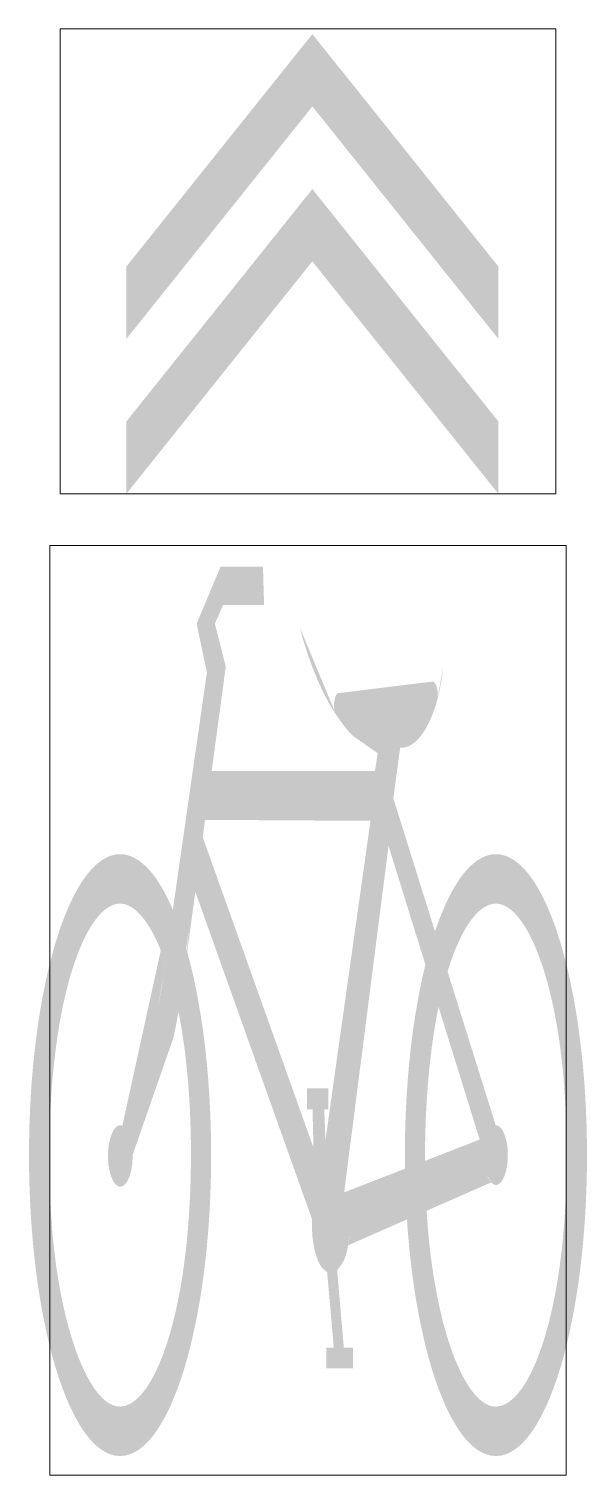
# Model space of a CAD drawing. Extents: x -1.8 to 1.8, y 0 to 9.33.
import ezdxf

# ---------------------------------------------------------------- set-up
doc = ezdxf.new("R2010")
doc.units = 0
doc.header["$LTSCALE"] = 0.01
doc.header["$MEASUREMENT"] = 0
doc.layers.get('0').update_dxf_attribs({"lineweight": 20})
doc.layers.get('Defpoints').update_dxf_attribs({"color": 111, "lineweight": 20})

# ---------------------------------------------------------------- blocks, each defined once
blk = doc.blocks.new('STRP_BIKE_SYMB')
at = {"linetype": 'Continuous', "lineweight": 0}
h = blk.add_hatch(color=0, dxfattribs=at)
h.dxf.hatch_style = 1
edge = h.paths.add_edge_path()
edge.add_ellipse((0.8035, 2.036), major_axis=(0, 0.0852), ratio=0.4, start_angle=252.58364, end_angle=362.82384)
edge.add_line((0.8018, 2.1211), (0.1904, 2.0457))
edge.add_ellipse((0.1994, 1.9707), major_axis=(0, 0.0783), ratio=0.4, start_angle=16.63041, end_angle=148.84355)
edge.add_ellipse((0.5698, 3.504), major_axis=(0, 1.8696), ratio=0.4, start_angle=148.86623, end_angle=170.76913)
edge.add_line((0.4498, 1.6587), (0.4324, 1.544))
edge.add_line((0.4324, 1.544), (-0.6216, 1.544))
edge.add_line((-0.6216, 1.544), (-0.5305, 2.218))
edge.add_line((-0.5305, 2.218), (-0.6006, 2.4947))
edge.add_line((-0.6006, 2.4947), (-0.5489, 2.6145))
edge.add_line((-0.5489, 2.6145), (-0.2833, 2.6145))
edge.add_line((-0.2833, 2.6145), (-0.2906, 2.8635))
edge.add_line((-0.2906, 2.8635), (-0.5637, 2.8635))
edge.add_line((-0.5637, 2.8635), (-0.7187, 2.4947))
edge.add_line((-0.7187, 2.4947), (-0.6523, 2.1811))
edge.add_line((-0.6523, 2.1811), (-0.8721, 0.6482))
edge.add_ellipse((-1.2126, -0.9348), major_axis=(0, 1.9423), ratio=0.302514, start_angle=312.50548, end_angle=324.59093, ccw=False)
edge.add_line((-0.7794, 0.3775), (-0.7271, 0.7647))
edge.add_line((-0.7271, 0.7647), (0.0267, -1.3509))
edge.add_ellipse((0.1477, -1.3921), major_axis=(0, 0.3053), ratio=0.4, start_angle=82.24853, end_angle=168.57705)
edge.add_line((0.1235, -1.6914), (0.1666, -2.1772))
edge.add_line((0.1666, -2.1772), (0.119, -2.1772))
edge.add_line((0.119, -2.1772), (0.119, -2.3103))
edge.add_line((0.119, -2.3103), (0.2899, -2.3103))
edge.add_line((0.2899, -2.3103), (0.2899, -2.1772))
edge.add_line((0.2899, -2.1772), (0.2311, -2.1772))
edge.add_line((0.2311, -2.1772), (0.1881, -1.6803))
edge.add_ellipse((0.1477, -1.3921), major_axis=(0, 0.3053), ratio=0.4, start_angle=199.30226, end_angle=245.87106)
edge.add_line((0.2592, -1.5169), (0.6386, -1.3501))
edge.add_ellipse((1.2126, -0.9348), major_axis=(0, 1.9423), ratio=0.302514, start_angle=92.59369, end_angle=102.34546, ccw=False)
edge.add_line((0.6256, -1.0227), (0.2334, -1.1757))
edge.add_line((0.2334, -1.1757), (0.5197, 1.0603))
edge.add_line((0.5197, 1.0603), (0.7576, 0.2941))
edge.add_ellipse((1.2126, -0.9348), major_axis=(0, 1.9423), ratio=0.302514, start_angle=401.99108, end_angle=410.75062, ccw=False)
edge.add_line((0.8195, 0.5088), (0.5506, 1.3676))
edge.add_line((0.5506, 1.3676), (0.5947, 1.6939))
edge.add_ellipse((0.6, 2.4018), major_axis=(0, 0.7081), ratio=0.4, start_angle=178.92971, end_angle=236.45307)
h.paths.add_polyline_path([(0.4031, 1.2224), (0.1127, -0.8374), (0.1049, -0.6399), (0.1316, -0.6399), (0.1316, -0.5033), (-0.0057, -0.5033), (-0.0057, -0.6399), (0.0293, -0.6399), (0.0353, -0.8868), (-0.6794, 1.1174), (-0.6643, 1.2288)], flags=16)
edge = h.paths.add_edge_path()
edge.add_spline(control_points=[(-0.8357, -0.0108), (-0.8601, 0.1112), (-0.8889, 0.2185), (-0.9206, 0.3102)], knot_values=[0.720425, 0.720425, 0.720425, 0.720425, 0.989481, 0.989481, 0.989481, 0.989481], degree=3, periodic=0)
edge.add_line((-0.9206, 0.3102), (-0.9327, 0.226))
edge.add_ellipse((-1.7697, 0.9764), major_axis=(0, 2.2229), ratio=0.4, start_angle=219.36058, end_angle=250.27148, ccw=False)
edge.add_ellipse((-1.2112, -0.9404), major_axis=(0, 0.1985), ratio=0.4, start_angle=-3.91476, end_angle=273.9344)
edge.add_ellipse((-1.6712, 0.9208), major_axis=(0, 2.2871), ratio=0.4, start_angle=216.11916, end_angle=245.96272)
edge = h.paths.add_edge_path()
edge.add_line((1.2112, -0.7423), (0.9004, 0.2506))
edge.add_spline(control_points=[(0.9004, 0.2506), (0.8822, 0.1914), (0.8652, 0.1264), (0.8471, 0.0444), (0.8446, 0.0329), (0.8422, 0.0213)], knot_values=[5.316851, 5.316851, 5.316851, 5.316851, 5.477394, 5.477394, 5.503069, 5.503069, 5.503069, 5.503069], degree=3, periodic=0)
edge.add_line((0.8422, 0.0213), (1.1079, -0.8345))
edge.add_line((1.1079, -0.8345), (0.7551, -0.9722))
edge.add_spline(control_points=[(0.7551, -0.9722), (0.7556, -1.0806), (0.759, -1.1887), (0.7654, -1.2943)], knot_values=[4.499243, 4.499243, 4.499243, 4.499243, 4.690819, 4.690819, 4.690819, 4.690819], degree=3, periodic=0)
edge.add_line((0.7654, -1.2943), (1.1817, -1.1112))
edge.add_ellipse((1.2126, -0.9348), major_axis=(0, 0.1925), ratio=0.4, start_angle=156.36893, end_angle=361.00371)
h = blk.add_hatch(color=0, dxfattribs=at)
h.dxf.hatch_style = 1
edge = h.paths.add_edge_path(flags=16)
edge.add_spline(control_points=[(-1.2126, 0.6885), (-1.0634, 0.6885), (-0.9015, 0.3962), (-0.7293, -0.6403), (-0.7364, -1.343), (-0.927, -2.334), (-1.0902, -2.5868), (-1.3885, -2.5237), (-1.548, -2.1913), (-1.7007, -1.114), (-1.6794, -0.4149), (-1.4842, 0.4699), (-1.3439, 0.6885), (-1.2126, 0.6885)], knot_values=[0, 0, 0, 0, 1.068505, 1.068505, 2.137011, 2.137011, 3.205516, 3.205516, 4.274021, 4.274021, 5.342527, 5.342527, 6.283185, 6.283185, 6.283185, 6.283185], degree=3, periodic=0)
edge = h.paths.add_edge_path()
edge.add_ellipse((-1.2126, -0.9348), major_axis=(0, 1.9423), ratio=0.302514, start_angle=0, end_angle=360, ccw=False)
h = blk.add_hatch(color=0, dxfattribs=at)
h.dxf.hatch_style = 1
edge = h.paths.add_edge_path(flags=16)
edge.add_spline(control_points=[(1.2126, 0.6885), (1.3618, 0.6885), (1.5236, 0.3962), (1.6959, -0.6403), (1.6887, -1.343), (1.4982, -2.334), (1.335, -2.5868), (1.0367, -2.5237), (0.8772, -2.1913), (0.7244, -1.114), (0.7458, -0.4149), (0.941, 0.4699), (1.0812, 0.6885), (1.2126, 0.6885)], knot_values=[0, 0, 0, 0, 1.068505, 1.068505, 2.137011, 2.137011, 3.205516, 3.205516, 4.274021, 4.274021, 5.342527, 5.342527, 6.283185, 6.283185, 6.283185, 6.283185], degree=3, periodic=0)
edge = h.paths.add_edge_path()
edge.add_ellipse((1.2126, -0.9348), major_axis=(0, 1.9423), ratio=0.302514, start_angle=0, end_angle=360, ccw=False)
at = {"layer": 'Defpoints'}
blk.add_lwpolyline([(-1.6665, -3), (1.6665, -3), (1.6665, 3), (-1.6665, 3)], close=True, dxfattribs=at)
blk = doc.blocks.new('STRP_BIKE_SHAR')
at = {"linetype": 'Continuous', "lineweight": 0}
for points in [[(-1.4648, -0.5), (-1.4648, -0.0333), (0.0352, 1.4667), (1.5352, -0.0333), (1.5352, -0.5), (0.0352, 1)], [(-1.4648, -1.5), (-1.4648, -1.0333), (0.0352, 0.4667), (1.5352, -1.0333), (1.5352, -1.5), (0.0352, 0)]]:
    blk.add_hatch(color=0, dxfattribs=at).paths.add_polyline_path(points)
at = {"layer": 'Defpoints'}
blk.add_lwpolyline([(2, -1.5), (2, 1.5), (-2, 1.5), (-2, -1.5)], close=True, dxfattribs=at)

msp = doc.modelspace()

# ---------------------------------------------------------------- block references
at = {"xscale": 0.8}
msp.add_blockref('STRP_BIKE_SHAR', (0, 7.8333), dxfattribs=at)
msp.add_blockref('STRP_BIKE_SYMB', (0, 3))

doc.saveas('drawing.dxf')
